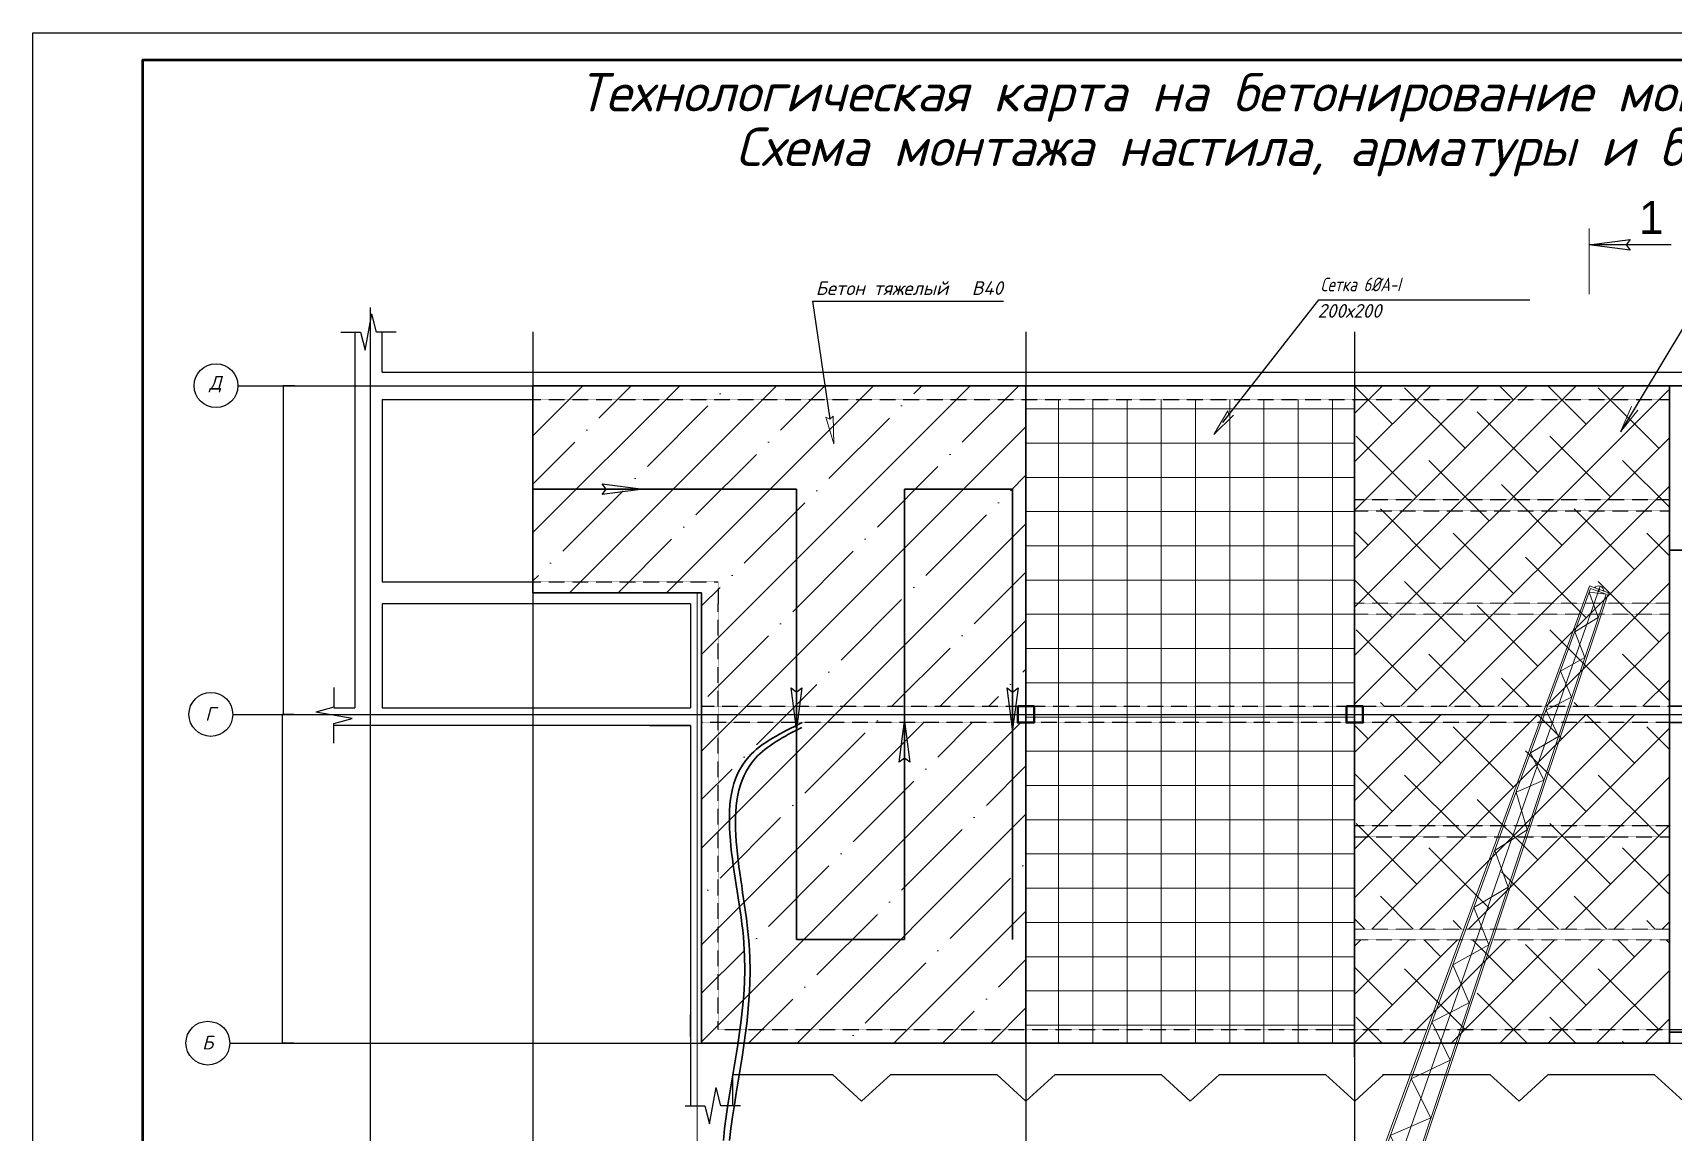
# Model space of a CAD drawing. Header units: millimetres. Extents: x -152693 to 518302, y -31658 to 793547.
# Drawn here: x 332112 to 362055, y 94036 to 114104 of the extents above; entities that cross this region are included whole.
import ezdxf

# ---------------------------------------------------------------- set-up
doc = ezdxf.new("R2010")
doc.units = ezdxf.units.MM
for name, pattern in [('K5LT_AXLED', [19.5, 15, -1.5, 1.5, -1.5]), ('K5LT_BASIC', [0]), ('K5LT_DASHED', [6, 4, -2]), ('K5LT_REINFORCED', [0]), ('K5LT_THIN', [0])]:
    doc.linetypes.add(name, pattern=pattern)
doc.layers.get('Defpoints').update_dxf_attribs({"color": 2})
for name, color, linetype in [('opalubka', 164, 'Continuous'), ('Системный слой', 7, 'Continuous'), ('Слой 1', 7, 'Continuous')]:
    doc.layers.add(name, color=color, linetype=linetype)
doc.layers.add('Несущие линии', color=1, linetype='Continuous', lineweight=50)
doc.styles.get("Standard").update_dxf_attribs({"font": 'arial.ttf'})
doc.styles.add('Times_100', font='times.ttf', dxfattribs={"height": 250})
doc.styles.add('стиль4', font='isocpeui.ttf', dxfattribs={"height": 2.5})
doc.dimstyles.new('Копия(3) ISO-25', dxfattribs={"dimtxt": 2, "dimasz": 2.5, "dimexe": 1.25, "dimexo": 0.3, "dimgap": 0.3, "dimtad": 1, "dimzin": 9, "dimtxsty": 'стиль4', "dimblk": 'OBLIQUE', "dimcen": 2.5, "dimdle": 1, "dimadec": 0, "dimazin": 0, "dimtfac": 1, "dimtmove": 0, "dimatfit": 3, "dimfxl": 1, "dimarcsym": 0})

# ---------------------------------------------------------------- blocks, each defined once
blk = doc.blocks.new('_Oblique')
at = {"color": 0, "linetype": 'ByBlock', "lineweight": -2}
blk.add_line((-0.5, -0.5), (0.5, 0.5), dxfattribs=at)
blk = doc.blocks.new('*D229')
at = {"color": 0, "lineweight": -2, "transparency": 16777216}
for p, q in [((336878, 101662), (336669, 101662)), ((336671, 95661), (336671, 101663)), ((336878, 95662), (336669, 95662))]:
    blk.add_line(p, q, dxfattribs=at)
at = {"layer": 'Defpoints', "color": 0, "transparency": 16777216}
for p in [(336671, 101662), (336878, 101662), (336878, 95662)]:
    blk.add_point(p, dxfattribs=at)
at = {"color": 0, "lineweight": -2, "transparency": 16777216, "xscale": 2.5, "yscale": 2.5, "zscale": 2.5}
for p, rotation in [((336671, 101662), 90), ((336671, 95662), 270)]:
    blk.add_blockref('_Oblique', p, dxfattribs=dict(at, rotation=rotation))
at = {"color": 0, "lineweight": 9, "transparency": 16777216, "insert": (336669, 98173), "char_height": 2.5, "attachment_point": 5, "rotation": 90, "style": 'стиль4'}
blk.add_mtext('6000', dxfattribs=at)
blk = doc.blocks.new('*D230')
at = {"color": 0, "lineweight": -2, "transparency": 16777216}
for p, q in [((336892, 107662), (336684, 107662)), ((336685, 101661), (336685, 107663)), ((336878, 101662), (336684, 101662))]:
    blk.add_line(p, q, dxfattribs=at)
at = {"layer": 'Defpoints', "color": 0, "transparency": 16777216}
for p in [(336685, 107662), (336893, 107662), (336878, 101662)]:
    blk.add_point(p, dxfattribs=at)
at = {"color": 0, "lineweight": -2, "transparency": 16777216, "xscale": 2.5, "yscale": 2.5, "zscale": 2.5}
for p, rotation in [((336685, 107662), 90), ((336685, 101662), 270)]:
    blk.add_blockref('_Oblique', p, dxfattribs=dict(at, rotation=rotation))
at = {"color": 0, "lineweight": 9, "transparency": 16777216, "insert": (336684, 104173), "char_height": 2.5, "attachment_point": 5, "rotation": 90, "style": 'стиль4'}
blk.add_mtext('6000', dxfattribs=at)
blk = doc.blocks.new('AUDIT_I_201116144923-1882')
at = {"layer": 'Слой 1', "color": 150, "linetype": 'K5LT_THIN'}
for p, q in [((185.09, 391.48), (186.28, 398.1)), ((187.16, 394.79), (186.28, 398.1)), ((180.62, 394.79), (184.21, 394.79)), ((184.21, 394.79), (185.09, 391.48)), ((190.75, 394.79), (187.16, 394.79))]:
    blk.add_line(p, q, dxfattribs=at)
blk = doc.blocks.new('AUDIT_I_201116144923-1883')
at = {"layer": 'Слой 1', "color": 150, "linetype": 'K5LT_THIN'}
for p, q in [((122.24, 532.72), (123.44, 539.35)), ((124.31, 536.03), (123.44, 539.35)), ((117.78, 536.03), (121.37, 536.03)), ((121.37, 536.03), (122.24, 532.72)), ((127.9, 536.03), (124.31, 536.03))]:
    blk.add_line(p, q, dxfattribs=at)
blk = doc.blocks.new('AUDIT_I_201116144923-1884')
at = {"layer": 'Слой 1', "color": 150, "linetype": 'K5LT_THIN'}
for p, q in [((116.52, 471.13), (116.52, 467.54)), ((116.52, 467.54), (113.21, 466.66)), ((119.84, 465.47), (113.21, 466.66)), ((116.52, 464.59), (119.84, 465.47)), ((116.52, 461), (116.52, 464.59))]:
    blk.add_line(p, q, dxfattribs=at)
blk = doc.blocks.new('*U201')
at = {"layer": 'opalubka'}
blk.add_lwpolyline([(-1500, -500), (1500, -500), (1500, 500), (-1500, 500), (-1500, -500)], dxfattribs=at)
at = {"layer": 'opalubka', "insert": (-330, 197), "char_height": 250, "width": 1201.04, "attachment_point": 1, "style": 'Times_100'}
blk.add_mtext('{\\fTimes New Roman|b0|i0|c204|p18;Щ1}', dxfattribs=at)
blk = doc.blocks.new('*U202')
at = {"color": 0, "linetype": 'ByBlock', "lineweight": -2}
for p in [(0, 14000), (3000, 14000), (0, 13000), (3000, 13000), (0, 12000), (3000, 12000), (0, 11000), (3000, 11000), (0, 10000), (3000, 10000), (0, 9000), (3000, 9000), (0, 8000), (3000, 8000), (0, 7000), (3000, 7000), (0, 6000), (3000, 6000), (0, 5000), (3000, 5000), (0, 4000), (3000, 4000), (0, 3000), (3000, 3000), (0, 2000), (3000, 2000), (0, 1000), (3000, 1000), (0, 0), (3000, 0)]:
    blk.add_blockref('*U201', p, dxfattribs=at)
blk = doc.blocks.new('тмитмит')
at = {"lineweight": 13}
for p, q in [((1269.92, -4810.59), (1301.14, -4725.33)), ((1270.09, -4810.65), (1301.25, -4725.56)), ((1270.52, -4815.56), (1302.12, -4725.34)), ((1273.91, -4811.99), (1302.66, -4726.06)), ((1274.09, -4812.05), (1302.89, -4725.94)), ((1301.94, -4728.21), (1301.13, -4725.89)), ((1301.13, -4725.89), (1302.66, -4726.06)), ((1301.15, -4725.32), (1302.89, -4725.94)), ((1301.25, -4725.56), (1301.92, -4725.8)), ((1301.99, -4725.59), (1301.91, -4725.83)), ((1301.92, -4725.8), (1301.91, -4725.83)), ((1301.91, -4725.83), (1301.98, -4725.86)), ((1302.05, -4725.65), (1301.98, -4725.86)), ((1301.99, -4725.59), (1302.06, -4725.61)), ((1301.99, -4725.82), (1302.66, -4726.06)), ((1302.05, -4725.65), (1302.06, -4725.61)), ((1299.81, -4729.5), (1301.94, -4728.21)), ((1300.73, -4731.84), (1299.81, -4729.5)), ((1298.49, -4733.1), (1300.73, -4731.84)), ((1299.52, -4735.46), (1298.49, -4733.1)), ((1297.18, -4736.67), (1299.52, -4735.46)), ((1298.31, -4739.06), (1297.18, -4736.67)), ((1295.76, -4740.57), (1298.31, -4739.06)), ((1296.98, -4743.05), (1295.76, -4740.57)), ((1294.45, -4744.15), (1296.98, -4743.05)), ((1294.45, -4744.15), (1295.46, -4747.59)), ((1295.46, -4747.59), (1292.5, -4749.47)), ((1292.5, -4749.47), (1293.71, -4752.83)), ((1293.71, -4752.83), (1290.59, -4754.68)), ((1290.59, -4754.68), (1291.95, -4758.07)), ((1291.95, -4758.07), (1288.68, -4759.89)), ((1288.68, -4759.89), (1290.18, -4763.36)), ((1290.18, -4763.36), (1286.77, -4765.12)), ((1286.77, -4765.12), (1288.42, -4768.62)), ((1288.42, -4768.62), (1284.87, -4770.31)), ((1284.87, -4770.31), (1286.67, -4773.86)), ((1286.67, -4773.86), (1282.97, -4775.49)), ((1282.97, -4775.49), (1284.9, -4779.15)), ((1284.9, -4779.15), (1281.06, -4780.7)), ((1281.06, -4780.7), (1283.14, -4784.4)), ((1283.14, -4784.4), (1279.14, -4785.96)), ((1279.14, -4785.96), (1281.38, -4789.67)), ((1281.38, -4789.67), (1277.25, -4791.1)), ((1277.25, -4791.1), (1279.62, -4794.93)), ((1279.62, -4794.93), (1275.32, -4796.38)), ((1275.32, -4796.38), (1277.82, -4800.16)), ((1277.82, -4800.16), (1273.46, -4801.58)), ((1272.67, -4802.33), (1272.32, -4803.35)), ((1272.67, -4802.33), (1272.92, -4802.41)), ((1273.46, -4801.58), (1276.06, -4805.48)), ((1272.32, -4803.35), (1272.54, -4803.43)), ((1277.1, -4803.87), (1276.74, -4804.9)), ((1276.85, -4803.79), (1277.1, -4803.87)), ((1276.06, -4805.48), (1271.52, -4806.81)), ((1276.51, -4804.82), (1276.74, -4804.9)), ((1269.21, -4810.93), (1270.76, -4806.51)), ((1270.76, -4806.51), (1271.35, -4806.72)), ((1271.52, -4806.81), (1274.32, -4810.77)), ((1263.6, -4807.57), (1263.54, -4819.4)), ((1268.7, -4807.59), (1263.6, -4807.57)), ((1263.6, -4807.57), (1264.16, -4807.57)), ((1263.6, -4807.57), (1263.6, -4808.12)), ((1264.15, -4808.13), (1264.1, -4818.85)), ((1264.15, -4808.13), (1268.61, -4808.15)), ((1264.82, -4808.53), (1264.8, -4812.97)), ((1267.94, -4808.54), (1264.82, -4808.53)), ((1267.64, -4808.89), (1265.12, -4808.88)), ((1265.12, -4808.88), (1265.12, -4809.16)), ((1266.78, -4809.5), (1267.21, -4808.28)), ((1267.57, -4808.4), (1267.76, -4808.47)), ((1267.64, -4808.89), (1267.64, -4809.17)), ((1267.64, -4808.89), (1267.64, -4809.17)), ((1267.92, -4812.99), (1267.94, -4808.54)), ((1268.6, -4810.92), (1268.61, -4808.15)), ((1268.6, -4810.92), (1268.61, -4808.7)), ((1283.25, -4807.67), (1268.7, -4807.59)), ((1274.43, -4812.75), (1275.97, -4808.34)), ((1275.38, -4808.13), (1275.97, -4808.34)), ((1282.51, -4819.5), (1282.57, -4807.66)), ((1283.25, -4807.67), (1283.19, -4819.5)), ((1267.64, -4809.17), (1265.12, -4809.16)), ((1265.12, -4809.16), (1265.28, -4809.16)), ((1265.28, -4809.16), (1265.27, -4812.65)), ((1267.47, -4809.21), (1265.28, -4809.2)), ((1267.47, -4809.24), (1265.28, -4809.23)), ((1267.47, -4809.28), (1265.28, -4809.27)), ((1267.47, -4809.32), (1265.28, -4809.31)), ((1267.47, -4809.36), (1265.28, -4809.34)), ((1267.47, -4809.39), (1265.28, -4809.38)), ((1267.47, -4809.43), (1265.28, -4809.42)), ((1267.47, -4809.47), (1265.28, -4809.46)), ((1267.47, -4809.5), (1265.28, -4809.49)), ((1267.47, -4809.54), (1265.28, -4809.53)), ((1267.47, -4809.58), (1265.28, -4809.57)), ((1267.47, -4809.61), (1265.28, -4809.6)), ((1267.47, -4809.65), (1265.28, -4809.64)), ((1267.47, -4809.69), (1265.28, -4809.68)), ((1267.47, -4809.73), (1265.28, -4809.71)), ((1267.47, -4809.76), (1265.28, -4809.75)), ((1267.47, -4809.8), (1265.28, -4809.79)), ((1267.47, -4809.84), (1265.28, -4809.83)), ((1267.47, -4809.87), (1265.28, -4809.86)), ((1267.47, -4809.91), (1265.28, -4809.9)), ((1267.47, -4809.95), (1265.28, -4809.94)), ((1267.47, -4809.98), (1265.28, -4809.97)), ((1267.47, -4810.02), (1265.28, -4810.01)), ((1267.47, -4810.06), (1265.28, -4810.05)), ((1267.47, -4810.1), (1265.28, -4810.08)), ((1267.47, -4810.13), (1265.28, -4810.12)), ((1267.47, -4810.17), (1265.28, -4810.16)), ((1267.47, -4810.21), (1265.28, -4810.2)), ((1267.47, -4810.24), (1265.28, -4810.23)), ((1267.47, -4810.28), (1265.28, -4810.27)), ((1267.47, -4810.32), (1265.28, -4810.31)), ((1267.47, -4810.35), (1265.28, -4810.34)), ((1267.47, -4810.39), (1265.28, -4810.38)), ((1267.12, -4810.19), (1267.29, -4810.25)), ((1267.47, -4809.17), (1267.46, -4812.66)), ((1267.64, -4809.17), (1267.47, -4809.17)), ((1267.47, -4809.17), (1267.47, -4809.21)), ((1267.47, -4809.21), (1267.47, -4809.24)), ((1267.47, -4809.24), (1267.47, -4809.28)), ((1267.47, -4809.28), (1267.47, -4809.32)), ((1267.47, -4809.32), (1267.47, -4809.36)), ((1267.47, -4809.36), (1267.47, -4809.39)), ((1267.47, -4809.39), (1267.47, -4809.43)), ((1267.47, -4809.43), (1267.47, -4809.47)), ((1267.47, -4809.47), (1267.47, -4809.5)), ((1267.47, -4809.5), (1267.47, -4809.54)), ((1267.47, -4809.54), (1267.47, -4809.58)), ((1267.47, -4809.58), (1267.47, -4809.61)), ((1267.47, -4809.61), (1267.47, -4809.65)), ((1267.47, -4809.65), (1267.47, -4809.69)), ((1267.47, -4809.69), (1267.47, -4809.73)), ((1267.47, -4809.73), (1267.47, -4809.76)), ((1267.47, -4809.76), (1267.47, -4809.8)), ((1267.47, -4809.8), (1267.47, -4809.84)), ((1267.47, -4809.84), (1267.47, -4809.87)), ((1267.47, -4809.87), (1267.47, -4809.91)), ((1267.47, -4809.91), (1267.47, -4809.95)), ((1267.47, -4809.95), (1267.47, -4809.98)), ((1267.47, -4809.98), (1267.47, -4810.02)), ((1267.47, -4810.02), (1267.47, -4810.06)), ((1267.47, -4810.06), (1267.47, -4810.1)), ((1267.47, -4810.1), (1267.47, -4810.13)), ((1267.47, -4810.13), (1267.47, -4810.17)), ((1267.47, -4810.17), (1267.47, -4810.21)), ((1267.47, -4810.21), (1267.47, -4810.24)), ((1267.47, -4810.24), (1267.47, -4810.28)), ((1267.47, -4810.28), (1267.47, -4810.32)), ((1267.47, -4810.32), (1267.47, -4810.35)), ((1267.47, -4810.35), (1267.47, -4810.39)), ((1267.47, -4810.39), (1267.47, -4810.43)), ((1270.17, -4809.31), (1269.75, -4810.54)), ((1270.37, -4809.38), (1270.17, -4809.31)), ((1267.46, -4811.06), (1265.27, -4811.05)), ((1267.46, -4811.09), (1265.27, -4811.08)), ((1267.46, -4811.13), (1265.27, -4811.12)), ((1267.46, -4811.17), (1265.27, -4811.16)), ((1267.46, -4811.2), (1265.27, -4811.19)), ((1267.46, -4811.24), (1265.27, -4811.23)), ((1267.46, -4811.28), (1265.27, -4811.27)), ((1267.46, -4811.32), (1265.27, -4811.3)), ((1267.46, -4811.35), (1265.27, -4811.34)), ((1267.46, -4811.39), (1265.27, -4811.38)), ((1267.46, -4811.43), (1265.27, -4811.42)), ((1267.46, -4811.46), (1265.27, -4811.45)), ((1267.46, -4811.5), (1265.27, -4811.49)), ((1267.46, -4811.54), (1265.27, -4811.53)), ((1267.46, -4811.57), (1265.27, -4811.56)), ((1267.46, -4811.61), (1265.27, -4811.6)), ((1267.46, -4811.65), (1265.27, -4811.64)), ((1267.46, -4811.69), (1265.27, -4811.67)), ((1267.46, -4811.72), (1265.27, -4811.71)), ((1267.46, -4811.76), (1265.27, -4811.75)), ((1267.46, -4811.8), (1265.27, -4811.79)), ((1267.46, -4811.83), (1265.27, -4811.82)), ((1267.46, -4811.87), (1265.27, -4811.86)), ((1267.47, -4810.43), (1265.28, -4810.42)), ((1267.47, -4810.47), (1265.28, -4810.45)), ((1267.47, -4810.5), (1265.28, -4810.49)), ((1267.47, -4810.54), (1265.28, -4810.53)), ((1267.47, -4810.58), (1265.28, -4810.57)), ((1267.47, -4810.61), (1265.28, -4810.6)), ((1267.47, -4810.65), (1265.28, -4810.64)), ((1267.47, -4810.69), (1265.28, -4810.68)), ((1267.47, -4810.72), (1265.28, -4810.71)), ((1267.46, -4810.76), (1265.28, -4810.75)), ((1267.46, -4810.8), (1265.28, -4810.79)), ((1267.46, -4810.83), (1265.28, -4810.82)), ((1267.46, -4810.87), (1265.28, -4810.86)), ((1267.46, -4810.91), (1265.28, -4810.9)), ((1267.46, -4810.95), (1265.28, -4810.94)), ((1267.46, -4810.98), (1265.28, -4810.97)), ((1267.46, -4811.02), (1265.28, -4811.01)), ((1267.47, -4810.72), (1267.46, -4810.76)), ((1267.46, -4810.76), (1267.46, -4810.8)), ((1267.46, -4810.8), (1267.46, -4810.83)), ((1267.46, -4810.83), (1267.46, -4810.87)), ((1267.46, -4810.87), (1267.46, -4810.91)), ((1267.46, -4810.91), (1267.46, -4810.95)), ((1267.46, -4810.95), (1267.46, -4810.98)), ((1267.46, -4810.98), (1267.46, -4811.02)), ((1267.46, -4811.02), (1267.46, -4811.06)), ((1267.46, -4811.06), (1267.46, -4811.09)), ((1267.46, -4811.09), (1267.46, -4811.13)), ((1267.46, -4811.13), (1267.46, -4811.17)), ((1267.46, -4811.17), (1267.46, -4811.2)), ((1267.46, -4811.2), (1267.46, -4811.24)), ((1267.46, -4811.24), (1267.46, -4811.28)), ((1267.46, -4811.28), (1267.46, -4811.32)), ((1267.46, -4811.32), (1267.46, -4811.35)), ((1267.46, -4811.35), (1267.46, -4811.39)), ((1267.46, -4811.39), (1267.46, -4811.43)), ((1267.46, -4811.43), (1267.46, -4811.46)), ((1267.46, -4811.46), (1267.46, -4811.5)), ((1267.46, -4811.5), (1267.46, -4811.54)), ((1267.46, -4811.54), (1267.46, -4811.57)), ((1267.46, -4811.57), (1267.46, -4811.61)), ((1267.46, -4811.61), (1267.46, -4811.65)), ((1267.46, -4811.65), (1267.46, -4811.69)), ((1267.46, -4811.69), (1267.46, -4811.72)), ((1267.46, -4811.72), (1267.46, -4811.76)), ((1267.46, -4811.76), (1267.46, -4811.8)), ((1267.46, -4811.8), (1267.46, -4811.83)), ((1267.46, -4811.83), (1267.46, -4811.87)), ((1267.46, -4811.87), (1267.46, -4811.91)), ((1267.47, -4810.43), (1267.47, -4810.47)), ((1267.47, -4810.47), (1267.47, -4810.5)), ((1267.47, -4810.5), (1267.47, -4810.54)), ((1267.47, -4810.54), (1267.47, -4810.58)), ((1267.47, -4810.58), (1267.47, -4810.61)), ((1267.47, -4810.61), (1267.47, -4810.65)), ((1267.47, -4810.65), (1267.47, -4810.69)), ((1267.47, -4810.69), (1267.47, -4810.72)), ((1268.56, -4818.87), (1268.6, -4810.92)), ((1274.43, -4812.75), (1269.2, -4810.92)), ((1269.92, -4810.6), (1269.75, -4810.54)), ((1269.92, -4810.6), (1274.09, -4812.05)), ((1274.32, -4810.77), (1270.09, -4810.65)), ((1271.82, -4811.84), (1273.92, -4812.57)), ((1274.68, -4810.89), (1274.26, -4812.11)), ((1274.49, -4810.83), (1274.68, -4810.89)), ((1274.49, -4810.83), (1274.68, -4810.89)), ((1264.48, -4815.8), (1264.5, -4813.3)), ((1265.1, -4812.65), (1264.5, -4813.3)), ((1268.22, -4813.32), (1264.5, -4813.3)), ((1264.89, -4813.3), (1264.71, -4813.3)), ((1265.08, -4813.3), (1264.89, -4813.3)), ((1265.26, -4813.3), (1265.08, -4813.3)), ((1267.62, -4812.66), (1265.1, -4812.65)), ((1265.44, -4813.3), (1265.26, -4813.3)), ((1267.46, -4811.91), (1265.27, -4811.9)), ((1267.46, -4811.94), (1265.27, -4811.93)), ((1267.46, -4811.98), (1265.27, -4811.97)), ((1267.46, -4812.02), (1265.27, -4812.01)), ((1267.46, -4812.06), (1265.27, -4812.04)), ((1267.46, -4812.09), (1265.27, -4812.08)), ((1267.46, -4812.13), (1265.27, -4812.12)), ((1267.46, -4812.17), (1265.27, -4812.16)), ((1267.46, -4812.2), (1265.27, -4812.19)), ((1267.46, -4812.24), (1265.27, -4812.23)), ((1267.46, -4812.28), (1265.27, -4812.27)), ((1267.46, -4812.31), (1265.27, -4812.3)), ((1267.46, -4812.35), (1265.27, -4812.34)), ((1267.46, -4812.39), (1265.27, -4812.38)), ((1267.46, -4812.43), (1265.27, -4812.41)), ((1267.46, -4812.46), (1265.27, -4812.45)), ((1267.46, -4812.5), (1265.27, -4812.49)), ((1267.46, -4812.54), (1265.27, -4812.53)), ((1267.46, -4812.57), (1265.27, -4812.56)), ((1267.46, -4812.61), (1265.27, -4812.6)), ((1267.46, -4812.65), (1265.27, -4812.64)), ((1265.63, -4813.3), (1265.44, -4813.3)), ((1265.81, -4813.3), (1265.63, -4813.3)), ((1266, -4813.3), (1265.81, -4813.3)), ((1266.18, -4813.3), (1266, -4813.3)), ((1266.37, -4813.31), (1266.18, -4813.3)), ((1266.55, -4813.31), (1266.37, -4813.31)), ((1266.74, -4813.31), (1266.55, -4813.31)), ((1266.92, -4813.31), (1266.74, -4813.31)), ((1267.11, -4813.31), (1266.92, -4813.31)), ((1267.29, -4813.31), (1267.11, -4813.31)), ((1267.48, -4813.31), (1267.29, -4813.31)), ((1267.46, -4811.91), (1267.46, -4811.94)), ((1267.46, -4811.94), (1267.46, -4811.98)), ((1267.46, -4811.98), (1267.46, -4812.02)), ((1267.46, -4812.02), (1267.46, -4812.06)), ((1267.46, -4812.06), (1267.46, -4812.09)), ((1267.46, -4812.09), (1267.46, -4812.13)), ((1267.46, -4812.13), (1267.46, -4812.17)), ((1267.46, -4812.17), (1267.46, -4812.2)), ((1267.46, -4812.2), (1267.46, -4812.24)), ((1267.46, -4812.24), (1267.46, -4812.28)), ((1267.46, -4812.28), (1267.46, -4812.31)), ((1267.46, -4812.31), (1267.46, -4812.35)), ((1267.46, -4812.35), (1267.46, -4812.39)), ((1267.46, -4812.39), (1267.46, -4812.43)), ((1267.46, -4812.43), (1267.46, -4812.46)), ((1267.46, -4812.46), (1267.46, -4812.5)), ((1267.46, -4812.5), (1267.46, -4812.54)), ((1267.46, -4812.54), (1267.46, -4812.57)), ((1267.46, -4812.57), (1267.46, -4812.61)), ((1267.46, -4812.61), (1267.46, -4812.65)), ((1267.66, -4813.31), (1267.48, -4813.31)), ((1267.62, -4812.66), (1268.22, -4813.32)), ((1267.85, -4813.31), (1267.66, -4813.31)), ((1268.03, -4813.31), (1267.85, -4813.31)), ((1268.22, -4813.32), (1268.03, -4813.31)), ((1268.19, -4818.5), (1268.22, -4813.32)), ((1268.22, -4813.32), (1268.21, -4815.91)), ((1268.59, -4812.95), (1268.59, -4813.32)), ((1273.91, -4811.99), (1273.73, -4812.51)), ((1273.92, -4812.57), (1273.74, -4812.51)), ((1274.09, -4812.05), (1274.26, -4812.11)), ((1264.7, -4813.48), (1264.69, -4815.8)), ((1268.03, -4813.5), (1264.7, -4813.48)), ((1264.89, -4813.48), (1264.88, -4815.8)), ((1265.07, -4813.48), (1265.06, -4815.8)), ((1265.26, -4813.49), (1265.25, -4815.8)), ((1265.44, -4813.49), (1265.43, -4815.8)), ((1265.63, -4813.49), (1265.62, -4815.8)), ((1265.81, -4813.49), (1265.8, -4815.8)), ((1266, -4813.49), (1265.99, -4815.81)), ((1266.18, -4813.49), (1266.17, -4815.81)), ((1266.37, -4813.49), (1266.36, -4815.81)), ((1266.55, -4813.49), (1266.54, -4815.81)), ((1266.74, -4813.49), (1266.73, -4815.81)), ((1266.92, -4813.49), (1266.91, -4815.81)), ((1267.11, -4813.49), (1267.1, -4815.81)), ((1267.29, -4813.5), (1267.28, -4815.81)), ((1267.48, -4813.5), (1267.47, -4815.81)), ((1267.66, -4813.5), (1267.65, -4815.81)), ((1267.85, -4813.5), (1267.84, -4815.81)), ((1268.03, -4813.5), (1268.02, -4815.82)), ((1274.38, -4818.72), (1274.4, -4814.28)), ((1274.4, -4814.28), (1281.8, -4814.32)), ((1278.1, -4814.58), (1278.08, -4818.46)), ((1281.8, -4814.32), (1278.1, -4814.3)), ((1281.52, -4814.59), (1278.1, -4814.58)), ((1281.52, -4814.59), (1281.5, -4818.48)), ((1281.8, -4814.32), (1281.52, -4814.32)), ((1281.78, -4818.76), (1281.8, -4814.32)), ((1281.8, -4814.32), (1281.8, -4814.59)), ((1264.47, -4818.48), (1264.48, -4815.8)), ((1264.69, -4815.98), (1264.68, -4818.3)), ((1268.02, -4815.82), (1264.69, -4815.8)), ((1268.02, -4816), (1264.69, -4815.98)), ((1264.88, -4815.98), (1264.87, -4818.3)), ((1265.06, -4815.99), (1265.05, -4818.3)), ((1265.25, -4815.99), (1265.24, -4818.3)), ((1265.43, -4815.99), (1265.42, -4818.3)), ((1265.62, -4815.99), (1265.6, -4818.3)), ((1265.8, -4815.99), (1265.79, -4818.31)), ((1265.99, -4815.99), (1265.97, -4818.31)), ((1266.17, -4815.99), (1266.16, -4818.31)), ((1266.36, -4815.99), (1266.34, -4818.31)), ((1266.54, -4815.99), (1266.53, -4818.31)), ((1266.73, -4815.99), (1266.71, -4818.31)), ((1266.91, -4815.99), (1266.9, -4818.31)), ((1267.1, -4816), (1267.08, -4818.31)), ((1267.28, -4816), (1267.27, -4818.31)), ((1267.47, -4816), (1267.45, -4818.31)), ((1267.65, -4816), (1267.64, -4818.32)), ((1267.84, -4816), (1267.82, -4818.32)), ((1268.02, -4816), (1268.01, -4818.32)), ((1268.21, -4815.91), (1268.21, -4815.82)), ((1268.21, -4815.91), (1268.21, -4816)), ((1263.54, -4819.4), (1263.54, -4818.85)), ((1264.1, -4818.85), (1268.56, -4818.87)), ((1264.1, -4818.85), (1264.47, -4818.85)), ((1268.19, -4818.5), (1264.47, -4818.48)), ((1268.01, -4818.32), (1264.68, -4818.3)), ((1268.56, -4818.87), (1268.19, -4818.87)), ((1268.56, -4818.87), (1268.56, -4818.5)), ((1281.78, -4818.76), (1274.38, -4818.72)), ((1281.5, -4818.48), (1278.08, -4818.46)), ((1281.78, -4818.76), (1281.78, -4818.48)), ((1282.51, -4819.5), (1282.52, -4818.76)), ((1268.64, -4819.43), (1263.54, -4819.4)), ((1266.15, -4819.42), (1265.87, -4819.42)), ((1266.42, -4819.42), (1266.15, -4819.42)), ((1266.7, -4819.42), (1266.42, -4819.42)), ((1266.98, -4819.42), (1266.7, -4819.42)), ((1267.26, -4819.42), (1266.98, -4819.42)), ((1267.53, -4819.42), (1267.26, -4819.42)), ((1267.81, -4819.43), (1267.53, -4819.42)), ((1268.09, -4819.43), (1267.81, -4819.43)), ((1268.37, -4819.43), (1268.09, -4819.43)), ((1268.64, -4819.43), (1268.37, -4819.43)), ((1268.64, -4819.43), (1283.19, -4819.5)), ((1268.92, -4819.43), (1268.64, -4819.43)), ((1269.2, -4819.43), (1268.92, -4819.43)), ((1269.48, -4819.43), (1269.2, -4819.43)), ((1269.75, -4819.44), (1269.48, -4819.43)), ((1270.03, -4819.44), (1269.75, -4819.44)), ((1270.31, -4819.44), (1270.03, -4819.44)), ((1270.59, -4819.44), (1270.31, -4819.44)), ((1270.86, -4819.44), (1270.59, -4819.44))]:
    blk.add_line(p, q, dxfattribs=at)
blk.add_arc((1301.96, -4725.81), 0.491, 2.814, 138.579, dxfattribs=at)
blk = doc.blocks.new('AUDIT_I_201116144923-1853')
at = {"layer": 'Слой 1', "color": 150, "linetype": 'K5LT_THIN'}
for p, q in [((119.67, 214.33), (104.67, 214.33)), ((112.92, 214.33), (112.17, 215.32)), ((112.17, 215.32), (119.67, 214.33)), ((119.67, 214.33), (112.17, 213.34)), ((112.17, 213.34), (112.92, 214.33))]:
    blk.add_line(p, q, dxfattribs=at)
at = {"layer": 'Слой 1'}
for points in [[(119.67, 214.33), (112.92, 214.33), (112.17, 215.32), (119.67, 214.33)], [(112.92, 214.33), (119.67, 214.33), (112.17, 213.34), (112.92, 214.33)]]:
    blk.add_solid(points, dxfattribs=at)
blk = doc.blocks.new('AUDIT_I_201116144923-1854')
at = {"layer": 'Слой 1', "color": 150, "linetype": 'K5LT_THIN'}
for p, q in [((126.16, 184.94), (126.16, 199.94)), ((126.16, 184.94), (125.17, 192.44)), ((125.17, 192.44), (126.16, 191.69)), ((126.16, 191.69), (127.14, 192.44)), ((127.14, 192.44), (126.16, 184.94))]:
    blk.add_line(p, q, dxfattribs=at)
at = {"layer": 'Слой 1'}
for points in [[(126.16, 184.94), (126.16, 191.69), (125.17, 192.44), (126.16, 184.94)], [(126.16, 184.94), (127.14, 192.44), (126.16, 191.69), (126.16, 184.94)]]:
    blk.add_solid(points, dxfattribs=at)
blk = doc.blocks.new('AUDIT_I_201116144923-1855')
at = {"layer": 'Слой 1', "color": 150, "linetype": 'K5LT_THIN'}
for p, q in [((135.04, 193.16), (136.02, 200.66)), ((136.02, 200.66), (137.01, 193.16)), ((136.02, 200.66), (136.02, 185.66)), ((136.02, 193.91), (135.04, 193.16)), ((137.01, 193.16), (136.02, 193.91))]:
    blk.add_line(p, q, dxfattribs=at)
at = {"layer": 'Слой 1'}
for points in [[(136.02, 193.91), (136.02, 200.66), (135.04, 193.16), (136.02, 193.91)], [(137.01, 193.16), (136.02, 200.66), (136.02, 193.91), (137.01, 193.16)]]:
    blk.add_solid(points, dxfattribs=at)
blk = doc.blocks.new('AUDIT_I_201116144923-1856')
at = {"layer": 'Слой 1', "color": 150, "linetype": 'K5LT_THIN'}
for p, q in [((145.89, 184.94), (145.89, 199.94)), ((145.89, 184.94), (144.9, 192.44)), ((144.9, 192.44), (145.89, 191.69)), ((145.89, 191.69), (146.88, 192.44)), ((146.88, 192.44), (145.89, 184.94))]:
    blk.add_line(p, q, dxfattribs=at)
at = {"layer": 'Слой 1'}
for points in [[(145.89, 184.94), (145.89, 191.69), (144.9, 192.44), (145.89, 184.94)], [(145.89, 184.94), (146.88, 192.44), (145.89, 191.69), (145.89, 184.94)]]:
    blk.add_solid(points, dxfattribs=at)

msp = doc.modelspace()

# ---------------------------------------------------------------- hatches: boundary and pattern name
at = {"linetype": 'Continuous', "lineweight": 0}
h = msp.add_hatch(dxfattribs=at)
h.set_pattern_fill('ANSI35', color=256, scale=5000, style=0)
h.set_pattern_definition([(45, (325210.4, 55363.8), (-883.883, 883.883), []), (45, (326094.3, 55363.8), (-883.883, 883.883), [1562.5, -312.5, 0, -312.5])])
h.paths.add_polyline_path([(344240.36288, 107661.5258), (341693.84631, 107661.5258), (341732.04978, 107411.5258), (344240.36288, 107411.5258)])
h.paths.add_polyline_path([(344240.36288, 107411.5258), (341732.04978, 107411.5258), (341792.37566, 107016.75874), (341849.89327, 107076.12866), (341860.35279, 106571.92269), (341719.75203, 107056.24127), (341792.37566, 107016.75874), (341732.04978, 107411.5258), (341240.36288, 107411.5258), (341240.36288, 104083.49412), (344240.36288, 104083.49412)])
h.paths.add_polyline_path([(344240.36288, 104083.49412), (341240.36288, 104083.49412), (341240.36288, 103883.49412), (344240.36288, 103883.49412)])
h.paths.add_polyline_path([(344620.36288, 104083.49412), (344240.36288, 104083.49412), (344240.36288, 103883.49412), (344320.36288, 103883.49412), (344320.36288, 101811.5258), (344620.36288, 101811.5258), (344620.36288, 103683.49412)], flags=17)
h.paths.add_polyline_path([(350240.36288, 101511.5258), (344320.02659, 101511.5258), (344320.69916, 95661.5258), (350240.36288, 95661.5258)])
h.paths.add_polyline_path([(347751.86842, 101811.5258), (344620.36288, 101811.5258), (344620.36288, 101511.5258), (347697.01183, 101511.5258)])
h.paths.add_polyline_path([(347912.05191, 107411.5258), (344240.36288, 107411.5258), (344240.36288, 104083.49412), (344620.36288, 104083.49412), (344620.36288, 103683.49412), (344620.36288, 101811.5258), (347751.86842, 101811.5258), (350240.36288, 101811.5258)])
h.paths.add_polyline_path([(350240.36288, 107411.5258), (347912.05191, 107411.5258), (350240.36288, 101811.5258), (350240.36288, 105061.8842)], flags=17)
h.paths.add_polyline_path([(350240.36288, 107661.5258), (347912.05191, 107661.5258), (347912.05191, 107411.5258), (350240.36288, 107411.5258)])
h.paths.add_polyline_path([(347912.05191, 107661.5258), (344240.36288, 107661.5258), (344240.36288, 107411.5258), (347912.05191, 107411.5258)])
h = msp.add_hatch(dxfattribs=at)
h.set_pattern_fill('ANSI38', color=256, scale=5000, style=0)
h.set_pattern_definition([(45, (298594.2, 536528.53), (-441.9417, 441.9417), []), (135, (298594.2, 536528.53), (-1325.8252, 441.9417), [1562.5, -937.5])])
h.paths.add_polyline_path([(361985.36288, 107661.5258), (356240.36288, 107661.5258), (356240.36288, 107411.5258), (361985.36288, 107411.5258)])
h.paths.add_polyline_path([(361985.36288, 107411.5258), (356240.36288, 107411.5258), (356240.36288, 105578.19246), (361985.36288, 105578.19246)])
h.paths.add_polyline_path([(361985.36288, 105578.19246), (356240.36288, 105578.19246), (356240.36288, 105378.19246), (361985.36288, 105378.19246)])
h.paths.add_polyline_path([(361985.36288, 105378.19246), (356240.36288, 105378.19246), (356240.36288, 104542.54457), (356240.36288, 103694.85913), (361985.36288, 103694.85913)])
h.paths.add_polyline_path([(361985.36288, 103694.85913), (356240.36288, 103694.85913), (356240.36288, 103494.85913), (361985.36288, 103494.85913)])
h.paths.add_polyline_path([(361985.36288, 103494.85913), (356240.36288, 103494.85913), (356240.36288, 101811.5258), (361985.36288, 101811.5258)])
h.paths.add_polyline_path([(361985.36288, 101661.5258), (356240.36288, 101661.5258), (356240.36288, 101511.5258), (361985.36288, 101511.5258)])
h.paths.add_polyline_path([(361985.36288, 101511.5258), (356240.36288, 101511.5258), (356240.36288, 99628.19246), (361985.36288, 99628.19246)])
h.paths.add_polyline_path([(361985.36288, 99428.19246), (356240.36288, 99428.19246), (356240.36288, 97744.85913), (361985.36288, 97744.85913)])
h.paths.add_polyline_path([(361985.36288, 99628.19246), (356240.36288, 99628.19246), (356240.36288, 99428.19246), (361985.36288, 99428.19246)])
h.paths.add_polyline_path([(361985.36288, 95911.5258), (356240.36288, 95911.5258), (356240.36288, 95661.5258), (361985.36288, 95661.5258)])
h.paths.add_polyline_path([(361985.36288, 97544.85913), (356240.36288, 97544.85913), (356240.36288, 95911.5258), (361985.36288, 95911.5258)])
h = msp.add_hatch(dxfattribs=at)
h.set_pattern_fill('ANSI37', color=256, scale=5000, angle=45, style=0)
h.set_pattern_definition([(90, (325210.4, 55363.8), (-625, 1e-13), []), (180, (325210.4, 55363.8), (-1e-13, -625), [])])
h.paths.add_polyline_path([(356240.36288, 107411.5258), (350240.36288, 107411.5258), (350240.36288, 105061.8842), (350240.36288, 101811.5258), (356240.36288, 101811.5258), (356240.36288, 103494.85913), (356240.36288, 104542.54457)])
h.paths.add_polyline_path([(356240.36288, 95911.5258), (350240.36288, 95911.5258), (350240.36288, 95661.5258), (356240.36288, 95661.5258)])
h.paths.add_polyline_path([(356240.36288, 101511.5258), (350240.36288, 101511.5258), (350240.36288, 95911.5258), (356240.36288, 95911.5258)])
h.paths.add_polyline_path([(356240.36288, 101811.5258), (350240.36288, 101811.5258), (350240.36288, 101661.5258), (356240.36288, 101661.5258)])
h.paths.add_polyline_path([(356240.36288, 101661.5258), (350240.36288, 101661.5258), (350240.36288, 101511.5258), (356240.36288, 101511.5258)])

# ---------------------------------------------------------------- linework, layer by layer
at = {"color": 7, "lineweight": 9}
msp.add_line((344240.36288, 103883.49412), (344240.36288, 91658.22345), dxfattribs=at)
at = {"lineweight": 25}
msp.add_lwpolyline([(332111.93635, 114104.16935), (416211.93635, 114104.16935), (416211.93635, 54704.16935), (332111.93635, 54704.16935)], close=True, dxfattribs=at)
at = {"color": 7, "lineweight": 40}
for points in [[(350090.36301, 101811.5256), (350390.36301, 101811.5256), (350390.36301, 101511.5256), (350090.36301, 101511.5256)], [(356090.36301, 101811.5256), (356390.36301, 101811.5256), (356390.36301, 101511.5256), (356090.36301, 101511.5256)]]:
    msp.add_lwpolyline(points, close=True, dxfattribs=at)
at = {"linetype": 'Continuous', "lineweight": 30}
for points, knots in [([(344718.21537, 93884.70811), (344821.12252, 95050.37515), (345535.41489, 97235.60728), (344323.7743, 100607.16429), (345782.96924, 101329.11952), (346153.60049, 101512.49404)], [6522.3788382371, 6522.3788382371, 6522.3788382371, 6522.3788382371, 10131.8598230299, 13533.3300933689, 14691.453575559, 14691.453575559, 14691.453575559, 14691.453575559]), ([(344831.19272, 93884.70811), (344953.48021, 95045.81897), (345601.0792, 97229.29701), (344468.53915, 100526.088), (345822.92366, 101260.07806), (346148.41936, 101422.85448)], [95.3253921588, 95.3253921588, 95.3253921588, 95.3253921588, 166.8642452966, 234.8936507034, 255.3395994488, 255.3395994488, 255.3395994488, 255.3395994488])]:
    msp.add_open_spline(points, degree=3, knots=knots, dxfattribs=at)
at = {"layer": 'Несущие линии', "color": 7}
msp.add_lwpolyline([(334111.93635, 55204.16935), (415711.93635, 55204.16935), (415711.93635, 113604.16935), (334111.93635, 113604.16935)], close=True, dxfattribs=at)
at = {"layer": 'Системный слой', "color": 1, "linetype": 'K5LT_REINFORCED', "lineweight": 20}
msp.add_line((360520.1307, 109332.32062), (360520.1307, 110532.32062), dxfattribs=at)
at = {"layer": 'Системный слой', "color": 7, "linetype": 'Continuous', "lineweight": 25}
for p, q in [((360520.1307, 110232.32062), (361270.1307, 110331.05962)), ((361270.1307, 110133.58162), (360520.1307, 110232.32062)), ((362020.1307, 110232.32062), (360520.1307, 110232.32062)), ((361270.1307, 110331.05962), (361195.1307, 110232.32062)), ((361195.1307, 110232.32062), (361270.1307, 110133.58162))]:
    msp.add_line(p, q, dxfattribs=at)
for points in [[(361195.1307, 110232.32062), (361270.1307, 110331.05962), (360520.1307, 110232.32062), (361195.1307, 110232.32062)], [(361270.1307, 110133.58162), (361195.1307, 110232.32062), (360520.1307, 110232.32062), (361270.1307, 110133.58162)]]:
    msp.add_solid(points, dxfattribs=at)
at = {"layer": 'Слой 1', "color": 150, "linetype": 'K5LT_THIN', "lineweight": 25}
for p, q in [((362656.08536, 109418.21638), (361094.04591, 106821.57938)), ((346346.57359, 109205.04255), (346663.03572, 107048.83644)), ((346346.57359, 109205.04255), (349827.8662, 109205.04255)), ((355581.34804, 109231.71635), (353828.618, 106992.11685)), ((355581.34804, 109231.71635), (359440.09781, 109231.71635))]:
    msp.add_line(p, q, dxfattribs=at)
at = {"layer": 'Слой 1', "color": 150, "linetype": 'K5LT_AXLED'}
for p, q in [((338268.98862, 109089.99223), (338268.98862, 91658.22345)), ((341240.36288, 108645.51743), (341240.36288, 91658.22345)), ((350240.36288, 108645.51743), (350240.36288, 91658.22345)), ((356240.36288, 108645.51743), (356240.36288, 91658.22345)), ((335856.94486, 107661.5258), (378292.60417, 107661.5258)), ((335761.75256, 101661.5258), (377807.75424, 101661.5258)), ((335707.10285, 95661.5258), (379399.46994, 95661.5258))]:
    msp.add_line(p, q, dxfattribs=at)
at = {"layer": 'Слой 1', "color": 7, "linetype": 'K5LT_BASIC'}
for p, q in [((337990.36288, 108642.69045), (337990.36288, 101781.5258)), ((338490.36288, 107911.5258), (338490.36288, 108642.69045)), ((338490.36288, 107911.5258), (353490.36288, 107911.5258)), ((353490.36288, 107911.5258), (362990.36288, 107911.5258)), ((338490.36288, 107411.5258), (338490.36288, 104083.49412)), ((338490.36288, 107411.5258), (341240.36288, 107411.5258)), ((338490.36288, 104083.49412), (341240.36288, 104083.49412)), ((338490.36288, 103683.49412), (338490.36288, 101781.5258)), ((344120.36288, 103683.49412), (338490.36288, 103683.49412)), ((344120.36288, 103683.49412), (344120.36288, 101781.5258)), ((337608.14666, 101781.5258), (337990.36288, 101781.5258)), ((338490.36288, 101781.5258), (344120.36288, 101781.5258)), ((341340.36288, 101461.5258), (337608.14666, 101461.5258)), ((344120.36288, 101461.5258), (341340.36288, 101461.5258)), ((343370.36288, 101461.5258), (344120.36288, 101461.5258)), ((344120.36288, 101461.5258), (344120.36288, 95781.5258)), ((344120.36288, 95781.5258), (344120.36288, 96177.97693)), ((344120.36288, 95781.5258), (344120.36288, 94518.34756)), ((344891.03545, 94518.34756), (344891.03545, 95091.5258)), ((344891.03545, 95091.5258), (346709.25251, 95091.5258)), ((346709.25251, 95091.5258), (347241.03545, 94601.5258)), ((347241.03545, 94601.5258), (347772.8184, 95091.5258)), ((347772.8184, 95091.5258), (349709.25251, 95091.5258)), ((349709.25251, 95091.5258), (350241.03545, 94601.5258)), ((350241.03545, 94601.5258), (350772.8184, 95091.5258)), ((350772.8184, 95091.5258), (352709.25251, 95091.5258)), ((352709.25251, 95091.5258), (353241.03545, 94601.5258)), ((353241.03545, 94601.5258), (353772.8184, 95091.5258)), ((353772.8184, 95091.5258), (355709.25251, 95091.5258)), ((355709.25251, 95091.5258), (356241.03545, 94601.5258)), ((356241.03545, 94601.5258), (356772.8184, 95091.5258)), ((356751.03545, 95091.5258), (358709.25251, 95091.5258)), ((358709.25251, 95091.5258), (359241.03545, 94601.5258)), ((359241.03545, 94601.5258), (359772.8184, 95091.5258)), ((359772.8184, 95091.5258), (361709.25251, 95091.5258)), ((361709.25251, 95091.5258), (362241.03545, 94601.5258))]:
    msp.add_line(p, q, dxfattribs=at)
at = {"layer": 'Слой 1', "color": 7, "linetype": 'K5LT_BASIC', "lineweight": 30}
for p, q in [((341240.36288, 107661.5258), (361985.36288, 107661.5258)), ((341240.36288, 107661.5258), (341240.36288, 103883.49412)), ((350240.36288, 107661.5258), (350240.36288, 95661.5258)), ((361985.36288, 107661.5258), (361985.36288, 95661.5258)), ((356240.36288, 107411.5258), (356240.36288, 95411.5258)), ((344320.36288, 103883.49412), (341240.36288, 103883.49412)), ((344320.36288, 95661.5258), (344320.36288, 103883.49412)), ((361985.36288, 101811.5258), (377240.36288, 101811.5258)), ((377240.36288, 101511.5258), (361985.36288, 101511.5258)), ((376986.03545, 95861.5258), (361985.36288, 95861.5258)), ((344320.36288, 95661.5258), (361985.36288, 95661.5258))]:
    msp.add_line(p, q, dxfattribs=at)
at = {"layer": 'Слой 1', "color": 150, "linetype": 'K5LT_DASHED'}
for p, q in [((341240.36288, 107411.5258), (361985.36288, 107411.5258)), ((361985.36288, 105578.19246), (356240.36288, 105578.19246)), ((356240.36288, 105378.19246), (361985.36288, 105378.19246)), ((341240.36288, 104083.49412), (344620.36288, 104083.49412)), ((344620.36288, 104083.49412), (344620.36288, 103683.49412)), ((344620.36288, 95911.5258), (344620.36288, 103683.49412)), ((344320.36288, 101811.5258), (361985.36288, 101811.5258)), ((361985.36288, 101511.5258), (344320.36288, 101511.5258)), ((361985.36288, 99628.19246), (356240.36288, 99628.19246)), ((356240.36288, 99428.19246), (361985.36288, 99428.19246)), ((344621.03545, 95911.5258), (368240.36288, 95911.5258))]:
    msp.add_line(p, q, dxfattribs=at)
at = {"layer": 'Слой 1', "color": 150, "linetype": 'K5LT_THIN', "lineweight": 0}
for p, q in [((353668.96233, 106769.14627), (353925.27815, 107203.46787)), ((353925.27815, 107203.46787), (353946.30104, 107123.52352)), ((361094.04591, 106821.57938), (361295.37946, 107283.96219)), ((361408.19228, 107216.09823), (361094.04591, 106821.57938)), ((346731.01284, 106604.00039), (346590.41209, 107088.31897)), ((346590.41209, 107088.31897), (346663.03572, 107048.83644)), ((346663.03572, 107048.83644), (346720.55333, 107108.20636)), ((346720.55333, 107108.20636), (346731.01284, 106604.00039)), ((354028.95476, 107122.32966), (353668.96233, 106769.14627))]:
    msp.add_line(p, q, dxfattribs=at)
at = {"layer": 'Слой 1', "color": 7, "linetype": 'Continuous', "lineweight": 30}
for p, q in [((341240.36288, 105772.50996), (346051.41778, 105772.50996)), ((346051.41778, 105772.50996), (346051.41778, 97550.54164)), ((348024.75111, 97550.54164), (348024.75111, 105772.50996)), ((348024.75111, 105772.50996), (349998.08444, 105772.50996)), ((349998.08444, 105772.50996), (349998.08444, 97550.54164)), ((346051.41778, 97550.54164), (348024.75111, 97550.54164))]:
    msp.add_line(p, q, dxfattribs=at)
at = {"layer": 'Слой 1', "color": 150, "linetype": 'K5LT_DASHED', "lineweight": 20}
for p, q in [((361985.36288, 103694.85913), (356240.36288, 103694.85913)), ((356240.36288, 103494.85913), (361985.36288, 103494.85913)), ((361985.36288, 97744.85913), (356240.36288, 97744.85913)), ((356240.36288, 97544.85913), (361985.36288, 97544.85913))]:
    msp.add_line(p, q, dxfattribs=at)
at = {"layer": 'Слой 1', "color": 150, "linetype": 'K5LT_THIN'}
for centre in [(335456.94486, 107661.5258), (335361.75256, 101661.5258), (335307.10285, 95661.5258)]:
    msp.add_circle(centre, 400, dxfattribs=at)
at = {"layer": 'Слой 1', "lineweight": 0}
for points in [[(353668.96233, 106769.14627), (353946.30104, 107123.52352), (353925.27815, 107203.46787), (353668.96233, 106769.14627)], [(361094.04591, 106821.57938), (361326.01187, 107207.18513), (361295.37946, 107283.96219), (361094.04591, 106821.57938)], [(361094.04591, 106821.57938), (361408.19228, 107216.09823), (361326.01187, 107207.18513), (361094.04591, 106821.57938)], [(346731.01284, 106604.00039), (346663.03572, 107048.83644), (346590.41209, 107088.31897), (346731.01284, 106604.00039)], [(346731.01284, 106604.00039), (346720.55333, 107108.20636), (346663.03572, 107048.83644), (346731.01284, 106604.00039)], [(353668.96233, 106769.14627), (354028.95476, 107122.32966), (353946.30104, 107123.52352), (353668.96233, 106769.14627)]]:
    msp.add_solid(points, dxfattribs=at)

# ---------------------------------------------------------------- block references
at = {"color": 254, "lineweight": 20, "rotation": 90.00000000000001}
msp.add_blockref('*U202', (376485.36288, 103161.5258), dxfattribs=at)
at = {"color": 254, "lineweight": 20, "xscale": 200, "yscale": 200, "zscale": 200}
msp.add_blockref('тмитмит', (100297.86161, 1049071.78189), dxfattribs=at)
at = {"layer": 'Слой 1', "xscale": 100, "yscale": 100, "zscale": 100}
for name in ['AUDIT_I_201116144923-1883', 'AUDIT_I_201116144923-1884', 'AUDIT_I_201116144923-1882']:
    msp.add_blockref(name, (325955.73973, 55039.39985), dxfattribs=at)
at = {"layer": 'Слой 1', "color": 7, "linetype": 'Continuous', "lineweight": 30, "xscale": 100, "yscale": 100, "zscale": 100}
for name, p in [('AUDIT_I_201116144923-1853', (331287.14627, 84339.49465)), ('AUDIT_I_201116144923-1854', (333435.75824, 82900.70825)), ('AUDIT_I_201116144923-1856', (335409.09158, 82900.70825)), ('AUDIT_I_201116144923-1855', (334422.42491, 81472.55454))]:
    msp.add_blockref(name, p, dxfattribs=at)

# ---------------------------------------------------------------- texts
at = {"layer": 'Системный слой', "color": 7, "linetype": 'Continuous', "lineweight": 25, "width": 0.96}
msp.add_text('1', height=600, dxfattribs=at).set_placement((361433.46404, 110432.32062))
at = {"layer": 'Слой 1', "color": 7, "linetype": 'Continuous', "lineweight": 30, "style": 'стиль4'}
for s, p in [('Технологическая карта на бетонирование монолитного перекрытия.', (342069.29644, 112668.47555)), ('Схема монтажа настила, арматуры и бетонироваия', (344940.19563, 111674.21489))]:
    msp.add_text(s, height=700, dxfattribs=at).set_placement(p)
at = {"layer": 'Слой 1', "color": 7, "lineweight": 20, "style": 'стиль4'}
for s, p in [('Бетон тяжелый', (346402.67066, 109317.21599)), ('В40', (349251.44771, 109320.09971)), ('200х200', (355563.34048, 108902.75006))]:
    msp.add_text(s, height=250, dxfattribs=at).set_placement(p)
at = {"layer": 'Слой 1', "color": 7, "lineweight": 40, "style": 'стиль4'}
for s, p in [('Д', (335331.24564, 107591.71007)), ('Г', (335257.14955, 101546.04349)), ('Б', (335202.49983, 95546.04349))]:
    msp.add_text(s, height=250, dxfattribs=at).set_placement(p)
at = {"layer": 'Слой 1', "lineweight": 25, "insert": (355617.48932, 109385.47114), "char_height": 250, "width": 4987.7415993, "attachment_point": 7, "style": 'стиль4'}
msp.add_mtext('{\\fGOST type A|b0|i0|c204|p0;\\Q15;\\W0.96;\\C7;Сетка 6%%CA-I}', dxfattribs=at)

# ---------------------------------------------------------------- dimensions: what is measured, and where the dimension line sits
at = {"color": 7, "lineweight": 9}
for base, p1, p2, picture, middle in [((336685.21284, 107661.5258), (336877.93345, 101661.5258), (336892.63366, 107661.5258), '*D230', (336685.21284, 104173.27583)), ((336670.51263, 101661.5258), (336877.93345, 95661.5258), (336877.93345, 101661.5258), '*D229', (336670.51263, 98173.27583))]:
    dim = msp.add_linear_dim(base=base, p1=p1, p2=p2, angle=90, text='6000', dimstyle='Копия(3) ISO-25', dxfattribs=at)
    dim.commit()
    dim.dimension.update_dxf_attribs({"geometry": picture, "text_midpoint": middle, "dimtype": 160})

doc.saveas('drawing.dxf')
